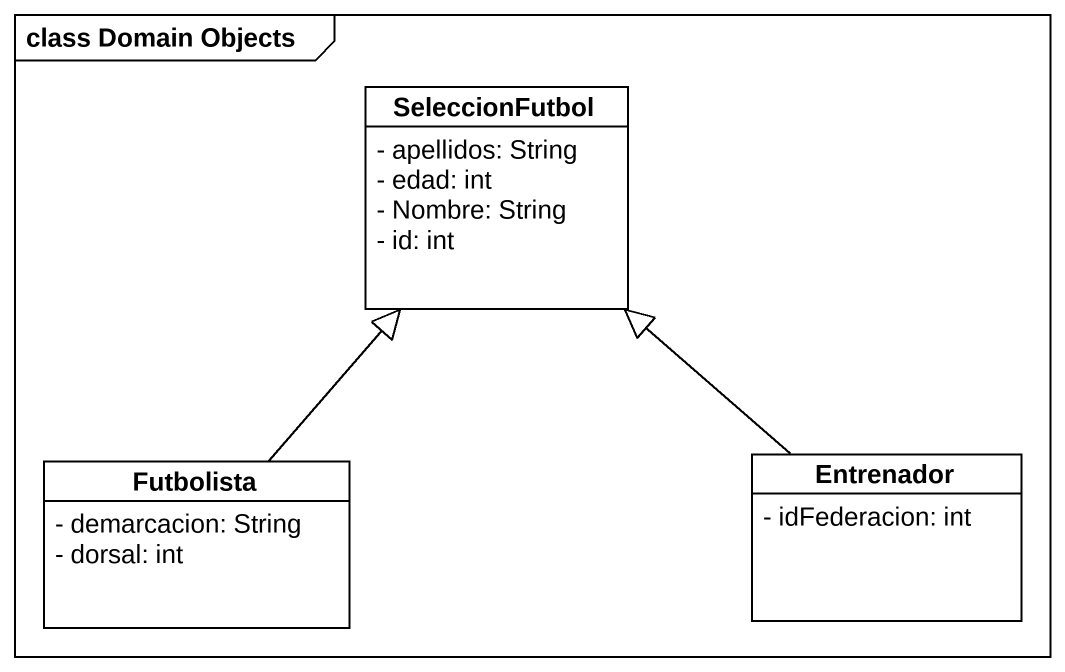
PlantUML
@startuml
mainframe class Domain Objects
hide circle
hide empty members
skinparam classAttributeIconSize 0
class SeleccionFutbol {
  - apellidos: String
  - edad: int
  - Nombre: String
  - id: int
}
class Futbolista {
  - demarcacion: String
  - dorsal: int
}
class Entrenador {
  - idFederacion: int
}
Futbolista -up-|> SeleccionFutbol
Entrenador -up-|> SeleccionFutbol
@enduml
